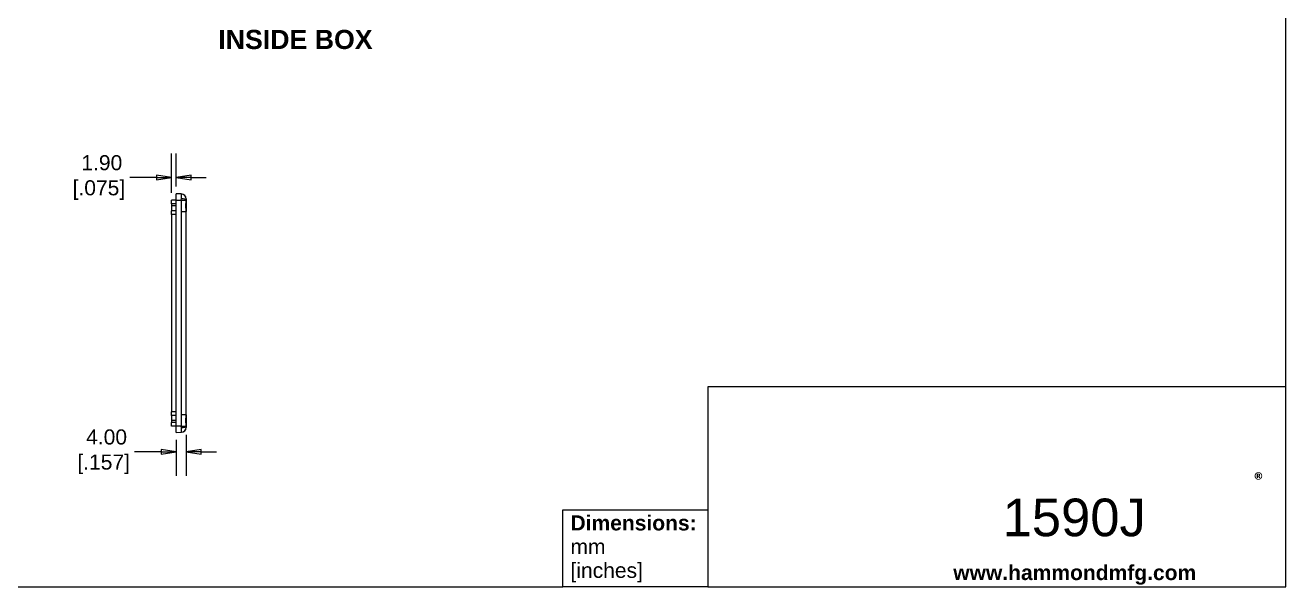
# Model space of a CAD drawing. Header units: millimetres. Extents: x 27 to 809, y 29 to 620.
# Drawn here: x 307 to 809, y 29 to 253 of the extents above; entities that cross this region are included whole.
import ezdxf

# ---------------------------------------------------------------- set-up
doc = ezdxf.new("R2010")
doc.units = ezdxf.units.MM
doc.header["$LTSCALE"] = 3
for name, color, linetype, lineweight in [('Dimension (ANSI)', 7, 'Continuous', 9), ('Sketch Geometry (ANSI)', 7, 'Continuous', 9), ('Symbol (ANSI)', 7, 'Continuous', 9), ('Visible (ANSI)', 7, 'Continuous', 9), ('Visible Narrow (ANSI)', 7, 'Continuous', 9)]:
    doc.layers.add(name, color=color, linetype=linetype, lineweight=lineweight)
doc.styles.add('Label Text (ANSI)', font='arialbd.ttf')
doc.styles.add('Note Text (ANSI)', font='arial.ttf')
doc.styles.add('Text Style20', font='arial.ttf')
doc.dimstyles.new('Default - mm (ANSI)', dxfattribs={"dimscale": 3, "dimtxt": 2, "dimasz": 2, "dimexe": 3.175, "dimexo": 1, "dimgap": 0.8, "dimtad": 0, "dimtih": 1, "dimtoh": 1, "dimrnd": 1e-08, "dimzin": 4, "dimdsep": 46, "dimtxsty": 'Note Text (ANSI)', "dimblk": 'Filled-1', "dimcen": 0.09, "dimdle": 10, "dimclrd": 256, "dimclre": 256, "dimclrt": 256, "dimadec": 1, "dimazin": 0, "dimtfac": 1.524, "dimtofl": 0, "dimtmove": 0, "dimatfit": 3, "dimfxl": 0, "dimtolj": 1, "dimtzin": 0, "dimlwd": -1, "dimlwe": -1, "dimarcsym": 0})

# ---------------------------------------------------------------- blocks, each defined once
blk = doc.blocks.new('Title Blocks HAMMOND')
at = {"layer": 'Sketch Geometry (ANSI)'}
for p, q in [((270, 36.2), (270, 206.73)), ((270, 36.2), (193.21, 36.2)), ((193.21, 36.2), (193.21, 9.64)), ((270, 9.64), (270, 36.2)), ((173.94, 9.64), (173.94, 19.84)), ((173.94, 19.84), (193.21, 19.84)), ((193.21, 19.84), (193.21, 9.64)), ((9.35, 9.64), (173.94, 9.64)), ((193.21, 9.64), (173.94, 9.64)), ((193.21, 9.64), (270, 9.64))]:
    blk.add_line(p, q, dxfattribs=at)
at = {"layer": 'Symbol (ANSI)', "insert": (265.78, 24.7), "char_height": 2, "attachment_point": 1, "style": 'Note Text (ANSI)'}
blk.add_mtext('\\fCalibri|b1|i0;\\H2.0000;®\\fCalibri|b1|i0;\\H21.7410;\\P', dxfattribs=at)
at = {"layer": 'Symbol (ANSI)', "insert": (174.95, 14.67), "char_height": 2, "width": 30.7233, "attachment_point": 4, "line_spacing_factor": 0.944221, "style": 'Note Text (ANSI)'}
blk.add_mtext('\\fArial|b1|i0;\\H2.0000;Dimensions:\\fArial|b0|i0;\\H2.0000;\\Pmm\\P[inches]', dxfattribs=at)
at = {"layer": 'Symbol (ANSI)', "insert": (225.81, 11.22), "char_height": 2, "width": 32.2927, "attachment_point": 4, "style": 'Note Text (ANSI)'}
blk.add_mtext('\\fArial|b1|i0;\\H2.0000;www.hammondmfg.com', dxfattribs=at)
at = {"layer": 'Symbol (ANSI)', "style": 'Text Style20'}
blk.add_attdef('<TITLE>_001', (232.37, 16.35), '', height=5, dxfattribs=at)
blk = doc.blocks.new('Filled-1')
at = {"color": 0}
for p, q in [((0, 0), (-1, 0.15)), ((-1, 0.15), (-1, -0.15)), ((-1, 0), (0, 0)), ((-1, -0.15), (0, 0))]:
    blk.add_line(p, q, dxfattribs=at)
at = {"color": 0, "flags": 128}
blk.add_lwpolyline([(-1, -0.15), (0, 0), (-1, 0.15), (-1, -0.15)], dxfattribs=at)
at = {"color": 0}
blk.add_solid([(-1, -0.15), (0, 0), (-1, 0.15), (-1, -0.15)], dxfattribs=at)
blk = doc.blocks.new('*D27')
at = {"layer": 'Defpoints', "color": 0, "transparency": 16777216}
for p in [(366.94, 191.99), (365.04, 182.92), (366.94, 185.46)]:
    blk.add_point(p, dxfattribs=at)
at = {"layer": 'Dimension (ANSI)', "transparency": 16777216}
for p, q in [((365.04, 185.92), (365.04, 201.52)), ((366.94, 188.46), (366.94, 201.52)), ((359.04, 191.99), (348.45, 191.99)), ((372.94, 191.99), (378.94, 191.99))]:
    blk.add_line(p, q, dxfattribs=at)
at = {"layer": 'Dimension (ANSI)', "transparency": 16777216, "xscale": 6, "yscale": 6, "zscale": 6}
blk.add_blockref('Filled-1', (365.04, 191.99), dxfattribs=at)
at = {"layer": 'Dimension (ANSI)', "transparency": 16777216, "xscale": 6, "yscale": 6, "zscale": 6, "rotation": 180}
blk.add_blockref('Filled-1', (366.94, 191.99), dxfattribs=at)
at = {"layer": 'Dimension (ANSI)', "transparency": 16777216, "insert": (336.12, 191.99), "char_height": 6, "attachment_point": 5, "style": 'Note Text (ANSI)'}
blk.add_mtext('\\A1; 1.90\\P[.075]', dxfattribs=at)
blk = doc.blocks.new('*D28')
at = {"layer": 'Defpoints', "color": 0, "transparency": 16777216}
for p in [(366.94, 90.46), (370.94, 92.51), (370.94, 82.73)]:
    blk.add_point(p, dxfattribs=at)
at = {"layer": 'Dimension (ANSI)', "transparency": 16777216}
for p, q in [((366.94, 87.46), (366.94, 73.21)), ((370.94, 89.51), (370.94, 73.21)), ((360.94, 82.73), (350.35, 82.73)), ((376.94, 82.73), (382.94, 82.73))]:
    blk.add_line(p, q, dxfattribs=at)
at = {"layer": 'Dimension (ANSI)', "transparency": 16777216, "xscale": 6, "yscale": 6, "zscale": 6}
blk.add_blockref('Filled-1', (366.94, 82.73), dxfattribs=at)
at = {"layer": 'Dimension (ANSI)', "transparency": 16777216, "xscale": 6, "yscale": 6, "zscale": 6, "rotation": 180}
blk.add_blockref('Filled-1', (370.94, 82.73), dxfattribs=at)
at = {"layer": 'Dimension (ANSI)', "transparency": 16777216, "insert": (338.02, 82.73), "char_height": 6, "attachment_point": 5, "style": 'Note Text (ANSI)'}
blk.add_mtext('\\A1; 4.00\\P[.157]', dxfattribs=at)

msp = doc.modelspace()

# ---------------------------------------------------------------- linework, layer by layer
at = {"layer": 'Visible (ANSI)'}
for p, q in [((366.9425, 182.9551), (365.0425, 182.9219)), ((365.0425, 181.4551), (365.0425, 182.9219)), ((365.0425, 181.4551), (365.0425, 180.7051)), ((368.9774, 185.4196), (366.9425, 185.4551)), ((366.9425, 182.9555), (366.9425, 185.4551)), ((366.9425, 92.9547), (366.9425, 182.9555)), ((370.9425, 183.4048), (370.9425, 183.0418)), ((370.9425, 183.0418), (370.9425, 178.486)), ((365.0425, 180.7051), (365.0425, 178.6719)), ((366.9425, 178.7051), (365.0425, 178.6719)), ((365.0425, 177.2051), (365.0425, 178.6719)), ((365.0425, 177.2051), (365.0425, 98.7051)), ((370.9425, 97.4242), (370.9425, 178.486)), ((365.0425, 97.2383), (365.0425, 98.7051)), ((365.0425, 97.2383), (365.0425, 95.2051)), ((366.9425, 97.2051), (365.0425, 97.2383)), ((370.9425, 97.4242), (370.9425, 92.8684)), ((365.0425, 95.2051), (365.0425, 94.4551)), ((365.0425, 92.9883), (365.0425, 94.4551)), ((366.9425, 92.9551), (365.0425, 92.9883)), ((366.9425, 90.4551), (366.9425, 92.9547)), ((366.9425, 90.4551), (368.9774, 90.4906)), ((370.9425, 92.8684), (370.9425, 92.5054))]:
    msp.add_line(p, q, dxfattribs=at)
for centre, start, end in [((368.9425, 183.4199), 2.383382, 89), ((368.9425, 92.4903), 271, 357.616618)]:
    msp.add_arc(centre, 2, start, end, dxfattribs=at)
for points, knots in [([(370.9425, 178.486), (370.9425, 178.584), (370.9374, 178.6902), (370.9172, 178.9917), (370.8976, 179.1983), (370.8422, 179.847), (370.8137, 180.3175), (370.8137, 181.1927), (370.8422, 181.6631), (370.8976, 182.3119), (370.9172, 182.5184), (370.9348, 182.7813), (370.9387, 182.8522), (370.9408, 182.92)], [0.524879459, 0.524879459, 0.524879459, 0.524879459, 0.563844624, 0.563844624, 0.629482993, 0.629482993, 0.760759732, 0.760759732, 0.892036471, 0.892036471, 0.957674841, 0.957674841, 0.983201686, 0.983201686, 0.983201686, 0.983201686]), ([(370.9408, 182.92), (370.9415, 182.9422), (370.9419, 182.9641), (370.9424, 183.0046), (370.9425, 183.0233), (370.9425, 183.0418)], [0, 0, 0, 0, 0.0083440762, 0.0083440762, 0.0156666367, 0.0156666367, 0.0156666367, 0.0156666367]), ([(370.9408, 92.9902), (370.9387, 93.058), (370.9348, 93.1289), (370.9172, 93.3917), (370.8976, 93.5983), (370.8422, 94.247), (370.8137, 94.7175), (370.8137, 95.5927), (370.8422, 96.0631), (370.8976, 96.7119), (370.9172, 96.9184), (370.9374, 97.22), (370.9425, 97.3262), (370.9425, 97.4242)], [0.538317778, 0.538317778, 0.538317778, 0.538317778, 0.563844624, 0.563844624, 0.629482993, 0.629482993, 0.760759732, 0.760759732, 0.892036471, 0.892036471, 0.957674841, 0.957674841, 0.996640005, 0.996640005, 0.996640005, 0.996640005]), ([(370.9408, 92.4071), (370.9415, 92.4238), (370.9419, 92.4409), (370.9424, 92.4738), (370.9425, 92.4894), (370.9425, 92.5054)], [0, 0, 0, 0, 0.0083440762, 0.0083440762, 0.0156666367, 0.0156666367, 0.0156666367, 0.0156666367])]:
    msp.add_open_spline(points, degree=3, knots=knots, dxfattribs=at)
for points in [[(370.9425, 183.4048), (370.9425, 183.4393), (370.9421, 183.472), (370.9408, 183.5031)], [(370.9408, 183.5031), (370.9419, 183.4764), (370.9425, 183.4487), (370.9425, 183.4199)], [(370.9425, 92.8684), (370.9425, 92.9084), (370.9421, 92.9487), (370.9408, 92.9902)], [(370.9425, 92.4903), (370.9425, 92.4615), (370.9419, 92.4338), (370.9408, 92.4071)]]:
    msp.add_open_spline(points, degree=3, dxfattribs=at)
at = {"layer": 'Visible Narrow (ANSI)'}
for p, q in [((366.9425, 181.4551), (365.0425, 181.4551)), ((366.9425, 182.9555), (368.9774, 182.92)), ((368.9774, 182.92), (370.9408, 182.92)), ((368.9774, 182.92), (368.9774, 178.486)), ((366.9425, 180.7051), (365.0425, 180.7051)), ((366.9425, 177.2051), (365.0425, 177.2051)), ((368.9774, 178.486), (370.9425, 178.486)), ((368.9774, 178.486), (368.9774, 97.4242)), ((366.9425, 98.7051), (365.0425, 98.7051)), ((370.9425, 97.4242), (368.9774, 97.4242)), ((368.9774, 97.4242), (368.9774, 92.9902)), ((366.9425, 95.2051), (365.0425, 95.2051)), ((366.9425, 94.4551), (365.0425, 94.4551)), ((368.9774, 92.9902), (366.9425, 92.9547)), ((368.9774, 92.9902), (370.9408, 92.9902))]:
    msp.add_line(p, q, dxfattribs=at)
for centre, major_axis, ratio, start_param, end_param in [((368.9425, 182.9198), (-0.0349, -2.4998), 0.01395963, 2.89540718, 3.14154391), ((368.9425, 182.9198), (-0.0349, -2.4998), 0.01395963, 1.57105217, 1.8171889), ((368.9425, 183.4048), (2, 0), 0.96985657, 0, 1.5496172), ((368.9425, 182.9198), (-0.0349, -2.4998), 0.01395963, 1.8171889, 2.89540718), ((368.9425, 183.0418), (2, 0), 0.2436765, 0, 1.5496172), ((368.9425, 92.9904), (0.0349, -2.4998), 0.01395963, 1.32440375, 1.57054048), ((368.9425, 92.9904), (0.0349, -2.4998), 0.01395963, 0.00004874, 0.24618547), ((368.9425, 92.8684), (2, 0), 0.2436765, 4.73356811, 6.28318531), ((368.9425, 92.5054), (2, 0), 0.96985657, 4.73356811, 6.28318531), ((368.9425, 92.9904), (0.0349, -2.4998), 0.01395963, 0.24618547, 1.32440375)]:
    msp.add_ellipse(centre, major_axis=major_axis, ratio=ratio, start_param=start_param, end_param=end_param, dxfattribs=at)

# ---------------------------------------------------------------- block references
at = {"xscale": 3, "yscale": 3, "zscale": 3}
msp.add_blockref('Title Blocks HAMMOND', (-0.7465, 0.0374), dxfattribs=at).add_auto_attribs({'<TITLE>_001': '1590J'})

# ---------------------------------------------------------------- texts
at = {"layer": 'Symbol (ANSI)', "insert": (383.7159, 243.0592), "char_height": 7.62, "attachment_point": 7, "line_spacing_factor": 0.25, "style": 'Label Text (ANSI)'}
msp.add_mtext('INSIDE BOX', dxfattribs=at)

# ---------------------------------------------------------------- dimensions: what is measured, and where the dimension line sits
at = {"layer": 'Dimension (ANSI)'}
for base, p1, p2, text, picture, middle in [((366.9425, 191.9941), (365.0425, 182.9219), (366.9425, 185.4551), ' <>\\X[.075]', '*D27', (336.12, 191.9941)), ((370.9425, 82.731), (366.9425, 90.4551), (370.9425, 92.5054), ' <>\\X[.157]', '*D28', (338.02, 82.731))]:
    dim = msp.add_linear_dim(base=base, p1=p1, p2=p2, angle=180, text=text, dimstyle='Default - mm (ANSI)', override={"dimgap": 0.8, "dimtih": 0, "dimtoh": 0, "dimdec": 2, "dimpost": '\\X', "dimtol": 0, "dimlim": 0, "dimtp": 0, "dimtm": 0, "dimtdec": 2, "dimatfit": 1}, dxfattribs=at)
    dim.commit()
    dim.dimension.update_dxf_attribs({"geometry": picture, "text_midpoint": middle, "dimtype": 160})

doc.saveas('drawing.dxf')
